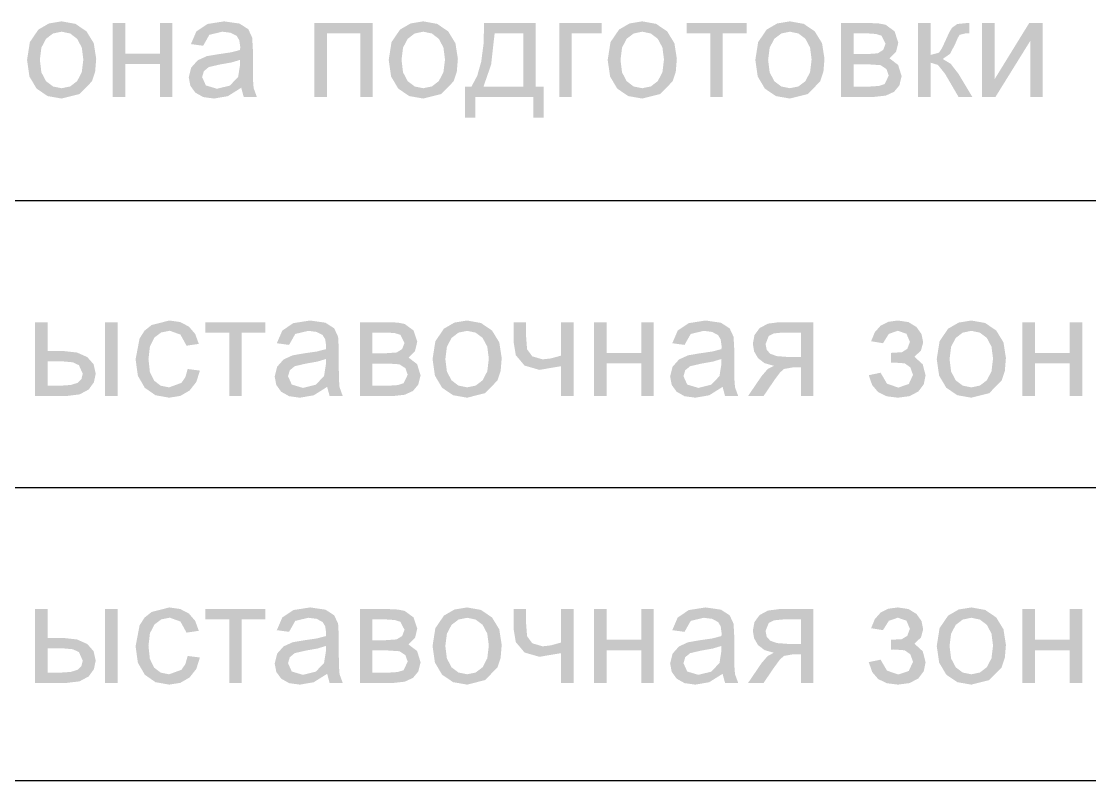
# Model space of a CAD drawing. Header units: millimetres. Extents: x 0 to 420, y 0 to 297.
# Drawn here: x 36.63 to 44.04, y 106.72 to 111.99 of the extents above; entities that cross this region are included whole.
import ezdxf

# ---------------------------------------------------------------- set-up
doc = ezdxf.new("R2010")
doc.units = ezdxf.units.MM
doc.layers.get('0').update_dxf_attribs({"linetype": 'CONTINUOUS'})

msp = doc.modelspace()

# ---------------------------------------------------------------- hatches: boundary and pattern name
at = {"true_color": 0x0000fb}
h = msp.add_hatch(color=0, dxfattribs=at)
h.paths.add_polyline_path([(36.668517, 111.719982), (36.688085, 111.843661), (36.747341, 111.930546), (36.820584, 111.97299), (36.908296, 111.987321), (37.004276, 111.969958), (37.080826, 111.917868), (37.131193, 111.83553), (37.148074, 111.727148), (37.140633, 111.638402), (37.118309, 111.571154), (37.032319, 111.48351), (36.908296, 111.452091), (36.811144, 111.469179), (36.734663, 111.520993), (36.685054, 111.604984)], flags=0)
h.paths.add_polyline_path([(36.757263, 111.719982), (36.768011, 111.63351), (36.800257, 111.572256), (36.848696, 111.535807), (36.908296, 111.523749), (36.967414, 111.535876), (37.015783, 111.572807), (37.048029, 111.63475), (37.058777, 111.722738), (37.048029, 111.805834), (37.015783, 111.866605), (36.967414, 111.90333), (36.908296, 111.915663), (36.848696, 111.90333), (36.800257, 111.866605), (36.768011, 111.805489)], flags=0)
for points in [[(37.262357, 111.975746), (37.349449, 111.975746), (37.349449, 111.762977), (37.589779, 111.762977), (37.589779, 111.975746), (37.676871, 111.975746), (37.676871, 111.463667), (37.589779, 111.463667), (37.589779, 111.690767), (37.349449, 111.690767), (37.349449, 111.463667), (37.262357, 111.463667)], [(38.661615, 111.975746), (39.065655, 111.975746), (39.065655, 111.463667), (38.979115, 111.463667), (38.979115, 111.904088), (38.748707, 111.904088), (38.748707, 111.463667), (38.661615, 111.463667)], [(40.358694, 111.975746), (40.653594, 111.975746), (40.653594, 111.904088), (40.445786, 111.904088), (40.445786, 111.463667), (40.358694, 111.463667)], [(41.241099, 111.975746), (41.657267, 111.975746), (41.657267, 111.904088), (41.492453, 111.904088), (41.492453, 111.463667), (41.406464, 111.463667), (41.406464, 111.904088), (41.241099, 111.904088)], [(42.84718, 111.975746), (42.934272, 111.975746), (42.934272, 111.754708), (42.992149, 111.770142), (43.012544, 111.801217), (43.041207, 111.863298), (43.063945, 111.913389), (43.082549, 111.943224), (43.118929, 111.969131), (43.186177, 111.975746), (43.203265, 111.975746), (43.203265, 111.904088), (43.179011, 111.904639), (43.135465, 111.894166), (43.122305, 111.873082), (43.104597, 111.831327), (43.068217, 111.761874), (43.017505, 111.726596), (43.07304, 111.69311), (43.127748, 111.622417), (43.222557, 111.463667), (43.127197, 111.463667), (43.034593, 111.622417), (42.984432, 111.685255), (42.934272, 111.700689), (42.934272, 111.463667), (42.84718, 111.463667)], [(43.28992, 111.975746), (43.377012, 111.975746), (43.377012, 111.585485), (43.617342, 111.975746), (43.711049, 111.975746), (43.711049, 111.463667), (43.624508, 111.463667), (43.624508, 111.851722), (43.383627, 111.463667), (43.28992, 111.463667)], [(37.782222, 109.576747), (37.867109, 109.565722), (37.842236, 109.48683), (37.795451, 109.427367), (37.731303, 109.39016), (37.65434, 109.377758), (37.559186, 109.394777), (37.485117, 109.446109), (37.437023, 109.529687), (37.421176, 109.643444), (37.448737, 109.788413), (37.483394, 109.842639), (37.532521, 109.881569), (37.654891, 109.912988), (37.730408, 109.902308), (37.791041, 109.870544), (37.834519, 109.819626), (37.859392, 109.750931), (37.774505, 109.738253), (37.732061, 109.815423), (37.658199, 109.841881), (37.598529, 109.829961), (37.551263, 109.794477), (37.520533, 109.733774), (37.510473, 109.6462), (37.520119, 109.556489), (37.549609, 109.495718), (37.595222, 109.460991), (37.653238, 109.449416), (37.738676, 109.480284), (37.766443, 109.52004)], [(37.905564, 109.901412), (38.321731, 109.901412), (38.321731, 109.829754), (38.156918, 109.829754), (38.156918, 109.389333), (38.070928, 109.389333), (38.070928, 109.829754), (37.905564, 109.829754)], [(40.041543, 109.901412), (40.128635, 109.901412), (40.128635, 109.804398), (40.135801, 109.713448), (40.17163, 109.66439), (40.243288, 109.643444), (40.299512, 109.649783), (40.370619, 109.669351), (40.370619, 109.901412), (40.457711, 109.901412), (40.457711, 109.389333), (40.370619, 109.389333), (40.370619, 109.596039), (40.221239, 109.570683), (40.118162, 109.600449), (40.057528, 109.672658), (40.041543, 109.767467)], [(40.600048, 109.901412), (40.68714, 109.901412), (40.68714, 109.688643), (40.92747, 109.688643), (40.92747, 109.901412), (41.014562, 109.901412), (41.014562, 109.389333), (40.92747, 109.389333), (40.92747, 109.616434), (40.68714, 109.616434), (40.68714, 109.389333), (40.600048, 109.389333)], [(42.65949, 109.620844), (42.65949, 109.688643), (42.734455, 109.693053), (42.771937, 109.716204), (42.790128, 109.764711), (42.766425, 109.820935), (42.706343, 109.841881), (42.643849, 109.820108), (42.603266, 109.75534), (42.521135, 109.769121), (42.547059, 109.832063), (42.586729, 109.877021), (42.640042, 109.903996), (42.706894, 109.912988), (42.779999, 109.901826), (42.835327, 109.868339), (42.870329, 109.819212), (42.882181, 109.761404), (42.866953, 109.704904), (42.821547, 109.661634), (42.879424, 109.608717), (42.898717, 109.532649), (42.886039, 109.470086), (42.848556, 109.420753), (42.788198, 109.388507), (42.707997, 109.377758), (42.629638, 109.387482), (42.569779, 109.416687), (42.528318, 109.465427), (42.505149, 109.533752), (42.586729, 109.550839), (42.631378, 109.474772), (42.70965, 109.447762), (42.782411, 109.472567), (42.811625, 109.535957), (42.793435, 109.587771), (42.754299, 109.615883), (42.679333, 109.621395)], [(43.57019, 109.901412), (43.657282, 109.901412), (43.657282, 109.688643), (43.897612, 109.688643), (43.897612, 109.901412), (43.984704, 109.901412), (43.984704, 109.389333), (43.897612, 109.389333), (43.897612, 109.616434), (43.657282, 109.616434), (43.657282, 109.389333), (43.57019, 109.389333)], [(37.782222, 107.58708), (37.867109, 107.576056), (37.842236, 107.497163), (37.795451, 107.437701), (37.731303, 107.400493), (37.65434, 107.388091), (37.559186, 107.40511), (37.485117, 107.456442), (37.437023, 107.54002), (37.421176, 107.653777), (37.448737, 107.798747), (37.483394, 107.852972), (37.532521, 107.891902), (37.654891, 107.923321), (37.730408, 107.912641), (37.791041, 107.880878), (37.834519, 107.829959), (37.859392, 107.761264), (37.774505, 107.748586), (37.732061, 107.825756), (37.658199, 107.852214), (37.598529, 107.840294), (37.551263, 107.80481), (37.520533, 107.744107), (37.510473, 107.656533), (37.520119, 107.566823), (37.549609, 107.506051), (37.595222, 107.471325), (37.653238, 107.459749), (37.738676, 107.490617), (37.766443, 107.530374)], [(37.905564, 107.911746), (38.321731, 107.911746), (38.321731, 107.840088), (38.156918, 107.840088), (38.156918, 107.399667), (38.070928, 107.399667), (38.070928, 107.840088), (37.905564, 107.840088)], [(40.041543, 107.911746), (40.128635, 107.911746), (40.128635, 107.814732), (40.135801, 107.723781), (40.17163, 107.674723), (40.243288, 107.653777), (40.299512, 107.660116), (40.370619, 107.679684), (40.370619, 107.911746), (40.457711, 107.911746), (40.457711, 107.399667), (40.370619, 107.399667), (40.370619, 107.606372), (40.221239, 107.581016), (40.118162, 107.610782), (40.057528, 107.682991), (40.041543, 107.7778)], [(40.600048, 107.911746), (40.68714, 107.911746), (40.68714, 107.698977), (40.92747, 107.698977), (40.92747, 107.911746), (41.014562, 107.911746), (41.014562, 107.399667), (40.92747, 107.399667), (40.92747, 107.626767), (40.68714, 107.626767), (40.68714, 107.399667), (40.600048, 107.399667)], [(42.65949, 107.631177), (42.65949, 107.698977), (42.734455, 107.703386), (42.771937, 107.726537), (42.790128, 107.775044), (42.766425, 107.831268), (42.706343, 107.852214), (42.643849, 107.830441), (42.603266, 107.765674), (42.521135, 107.779454), (42.547059, 107.842396), (42.586729, 107.887354), (42.640042, 107.914329), (42.706894, 107.923321), (42.779999, 107.912159), (42.835327, 107.878673), (42.870329, 107.829546), (42.882181, 107.771737), (42.866953, 107.715237), (42.821547, 107.671967), (42.879424, 107.61905), (42.898717, 107.542983), (42.886039, 107.48042), (42.848556, 107.431086), (42.788198, 107.39884), (42.707997, 107.388091), (42.629638, 107.397815), (42.569779, 107.427021), (42.528318, 107.47576), (42.505149, 107.544085), (42.586729, 107.561173), (42.631378, 107.485105), (42.70965, 107.458095), (42.782411, 107.4829), (42.811625, 107.54629), (42.793435, 107.598104), (42.754299, 107.626216), (42.679333, 107.631728)], [(43.57019, 107.911746), (43.657282, 107.911746), (43.657282, 107.698977), (43.897612, 107.698977), (43.897612, 107.911746), (43.984704, 107.911746), (43.984704, 107.399667), (43.897612, 107.399667), (43.897612, 107.626767), (43.657282, 107.626767), (43.657282, 107.399667), (43.57019, 107.399667)]]:
    msp.add_hatch(color=0, dxfattribs=at).paths.add_polyline_path(points, flags=0)
h = msp.add_hatch(color=0, dxfattribs=at)
h.paths.add_polyline_path([(38.153674, 111.527056), (38.060518, 111.468628), (37.964607, 111.452091), (37.889917, 111.462426), (37.835071, 111.493432), (37.801103, 111.540286), (37.789872, 111.598714), (37.806959, 111.667065), (37.851608, 111.717226), (37.914446, 111.745889), (37.991616, 111.759118), (38.082429, 111.772347), (38.145957, 111.788884), (38.146508, 111.811484), (38.140376, 111.856614), (38.122254, 111.886449), (38.0805, 111.908291), (38.023036, 111.915663), (37.932636, 111.894166), (37.889641, 111.818098), (37.804754, 111.829674), (37.842788, 111.917868), (37.919407, 111.969131), (38.035714, 111.987321), (38.142098, 111.971887), (38.202732, 111.932751), (38.229741, 111.874322), (38.234151, 111.793845), (38.234151, 111.678089), (38.23546, 111.579353), (38.239663, 111.524852), (38.261712, 111.463667), (38.170761, 111.463667)], flags=0)
h.paths.add_polyline_path([(38.145957, 111.720533), (38.086908, 111.702618), (38.004294, 111.688011), (37.928778, 111.670372), (37.894602, 111.64226), (37.882476, 111.600919), (37.908383, 111.543042), (37.985553, 111.519891), (38.07485, 111.541939), (38.132176, 111.602022), (38.145957, 111.689114)], flags=0)
h = msp.add_hatch(color=0, dxfattribs=at)
h.paths.add_polyline_path([(39.176277, 111.719982), (39.195845, 111.843661), (39.255101, 111.930546), (39.328344, 111.97299), (39.416056, 111.987321), (39.512036, 111.969958), (39.588586, 111.917868), (39.638954, 111.83553), (39.655835, 111.727148), (39.648393, 111.638402), (39.626069, 111.571154), (39.540079, 111.48351), (39.416056, 111.452091), (39.318904, 111.469179), (39.242423, 111.520993), (39.192814, 111.604984)], flags=0)
h.paths.add_polyline_path([(39.265023, 111.719982), (39.275772, 111.63351), (39.308018, 111.572256), (39.356456, 111.535807), (39.416056, 111.523749), (39.475174, 111.535876), (39.523543, 111.572807), (39.555789, 111.63475), (39.566538, 111.722738), (39.555789, 111.805834), (39.523543, 111.866605), (39.475174, 111.90333), (39.416056, 111.915663), (39.356456, 111.90333), (39.308018, 111.866605), (39.275772, 111.805489)], flags=0)
h = msp.add_hatch(color=0, dxfattribs=at)
h.paths.add_polyline_path([(39.837917, 111.975746), (40.195104, 111.975746), (40.195104, 111.535325), (40.250777, 111.535325), (40.250777, 111.318697), (40.179119, 111.318697), (40.179119, 111.463667), (39.776181, 111.463667), (39.776181, 111.318697), (39.704523, 111.318697), (39.704523, 111.535325), (39.750274, 111.535325), (39.789858, 111.609334), (39.81766, 111.707373), (39.833679, 111.829493)], flags=0)
h.paths.add_polyline_path([(39.910677, 111.904088), (39.886355, 111.687047), (39.833507, 111.535325), (40.108564, 111.535325), (40.108564, 111.904088)], flags=0)
h = msp.add_hatch(color=0, dxfattribs=at)
h.paths.add_polyline_path([(40.694664, 111.719982), (40.714232, 111.843661), (40.773487, 111.930546), (40.84673, 111.97299), (40.934442, 111.987321), (41.030423, 111.969958), (41.106973, 111.917868), (41.15734, 111.83553), (41.174221, 111.727148), (41.166779, 111.638402), (41.144455, 111.571154), (41.058466, 111.48351), (40.934442, 111.452091), (40.837291, 111.469179), (40.760809, 111.520993), (40.7112, 111.604984)], flags=0)
h.paths.add_polyline_path([(40.783409, 111.719982), (40.794158, 111.63351), (40.826404, 111.572256), (40.874842, 111.535807), (40.934442, 111.523749), (40.99356, 111.535876), (41.041929, 111.572807), (41.074175, 111.63475), (41.084924, 111.722738), (41.074175, 111.805834), (41.041929, 111.866605), (40.99356, 111.90333), (40.934442, 111.915663), (40.874842, 111.90333), (40.826404, 111.866605), (40.794158, 111.805489)], flags=0)
h = msp.add_hatch(color=0, dxfattribs=at)
h.paths.add_polyline_path([(41.718363, 111.719982), (41.737931, 111.843661), (41.797187, 111.930546), (41.870429, 111.97299), (41.958141, 111.987321), (42.054122, 111.969958), (42.130672, 111.917868), (42.181039, 111.83553), (42.19792, 111.727148), (42.190479, 111.638402), (42.168155, 111.571154), (42.082165, 111.48351), (41.958141, 111.452091), (41.86099, 111.469179), (41.784509, 111.520993), (41.734899, 111.604984)], flags=0)
h.paths.add_polyline_path([(41.807109, 111.719982), (41.817857, 111.63351), (41.850103, 111.572256), (41.898541, 111.535807), (41.958141, 111.523749), (42.017259, 111.535876), (42.065628, 111.572807), (42.097875, 111.63475), (42.108623, 111.722738), (42.097875, 111.805834), (42.065628, 111.866605), (42.017259, 111.90333), (41.958141, 111.915663), (41.898541, 111.90333), (41.850103, 111.866605), (41.817857, 111.805489)], flags=0)
h = msp.add_hatch(color=0, dxfattribs=at)
h.paths.add_polyline_path([(42.312203, 111.975746), (42.512294, 111.975746), (42.576442, 111.972576), (42.621986, 111.963619), (42.683722, 111.918419), (42.709629, 111.840147), (42.694195, 111.775655), (42.648995, 111.730455), (42.708527, 111.685255), (42.73278, 111.606983), (42.717139, 111.543455), (42.680415, 111.498944), (42.622537, 111.472417), (42.543162, 111.463667), (42.312203, 111.463667)], flags=0)
h.paths.add_polyline_path([(42.399295, 111.76022), (42.491899, 111.76022), (42.567416, 111.765733), (42.604898, 111.789435), (42.621435, 111.831878), (42.592771, 111.888102), (42.553842, 111.900022), (42.494655, 111.904088), (42.399295, 111.904088)], flags=0)
h.paths.add_polyline_path([(42.399295, 111.535325), (42.513396, 111.535325), (42.575477, 111.539528), (42.61482, 111.552412), (42.643483, 111.611392), (42.627498, 111.656592), (42.586157, 111.683602), (42.504026, 111.689114), (42.399295, 111.689114)], flags=0)
h = msp.add_hatch(color=0, dxfattribs=at)
h.paths.add_polyline_path([(37.209582, 109.901412), (37.296123, 109.901412), (37.296123, 109.389333), (37.209582, 109.389333)], flags=0)
h.paths.add_polyline_path([(36.723962, 109.901412), (36.810502, 109.901412), (36.810502, 109.701321), (36.920746, 109.701321), (37.01583, 109.69071), (37.08611, 109.659429), (37.129794, 109.609957), (37.144539, 109.544776), (37.132274, 109.4849), (37.096032, 109.434533), (37.03278, 109.400564), (36.940589, 109.389333), (36.723962, 109.389333)], flags=0)
h.paths.add_polyline_path([(36.810502, 109.460991), (36.902004, 109.460991), (36.972284, 109.465952), (37.019413, 109.480835), (37.045734, 109.506742), (37.054691, 109.544225), (37.028233, 109.603205), (36.986409, 109.623049), (36.91358, 109.629663), (36.810502, 109.629663)], flags=0)
h = msp.add_hatch(color=0, dxfattribs=at)
h.paths.add_polyline_path([(38.749386, 109.452723), (38.65623, 109.394294), (38.560319, 109.377758), (38.485629, 109.388093), (38.430783, 109.419099), (38.396814, 109.465952), (38.385583, 109.524381), (38.402671, 109.592732), (38.44732, 109.642892), (38.510158, 109.671556), (38.587328, 109.684785), (38.678141, 109.698014), (38.741669, 109.71455), (38.74222, 109.73715), (38.736087, 109.782281), (38.717966, 109.812115), (38.676212, 109.833957), (38.618748, 109.84133), (38.528348, 109.819832), (38.485353, 109.743765), (38.400466, 109.75534), (38.4385, 109.843535), (38.515119, 109.894798), (38.631425, 109.912988), (38.73781, 109.897554), (38.798444, 109.858418), (38.825453, 109.799989), (38.829863, 109.719511), (38.829863, 109.603756), (38.831172, 109.50502), (38.835375, 109.450518), (38.857424, 109.389333), (38.766473, 109.389333)], flags=0)
h.paths.add_polyline_path([(38.741669, 109.6462), (38.68262, 109.628285), (38.600006, 109.613678), (38.52449, 109.596039), (38.490314, 109.567927), (38.478188, 109.526586), (38.504095, 109.468708), (38.581265, 109.445557), (38.670562, 109.467606), (38.727888, 109.527688), (38.741669, 109.61478)], flags=0)
h = msp.add_hatch(color=0, dxfattribs=at)
h.paths.add_polyline_path([(38.976667, 109.901412), (39.176759, 109.901412), (39.240906, 109.898243), (39.28645, 109.889286), (39.348187, 109.844086), (39.374094, 109.765813), (39.35866, 109.701321), (39.31346, 109.656122), (39.372991, 109.610922), (39.397245, 109.532649), (39.381604, 109.469122), (39.344879, 109.424611), (39.287002, 109.398084), (39.207627, 109.389333), (38.976667, 109.389333)], flags=0)
h.paths.add_polyline_path([(39.063759, 109.685887), (39.156364, 109.685887), (39.23188, 109.691399), (39.269363, 109.715102), (39.285899, 109.757545), (39.257236, 109.813769), (39.218306, 109.825689), (39.15912, 109.829754), (39.063759, 109.829754)], flags=0)
h.paths.add_polyline_path([(39.063759, 109.460991), (39.177861, 109.460991), (39.239942, 109.465194), (39.279285, 109.478079), (39.307948, 109.537059), (39.291963, 109.582259), (39.250621, 109.609268), (39.16849, 109.61478), (39.063759, 109.61478)], flags=0)
h = msp.add_hatch(color=0, dxfattribs=at)
h.paths.add_polyline_path([(39.480225, 109.645648), (39.499793, 109.769327), (39.559049, 109.856213), (39.632291, 109.898656), (39.720004, 109.912988), (39.815984, 109.895625), (39.892534, 109.843535), (39.942901, 109.761197), (39.959782, 109.652814), (39.952341, 109.564069), (39.930017, 109.49682), (39.844027, 109.409177), (39.720004, 109.377758), (39.622852, 109.394845), (39.546371, 109.44666), (39.496761, 109.530651)], flags=0)
h.paths.add_polyline_path([(39.568971, 109.645648), (39.579719, 109.559177), (39.611965, 109.497923), (39.660403, 109.461474), (39.720004, 109.449416), (39.779121, 109.461543), (39.827491, 109.498474), (39.859737, 109.560417), (39.870485, 109.648405), (39.859737, 109.7315), (39.827491, 109.792272), (39.779121, 109.828996), (39.720004, 109.84133), (39.660403, 109.828996), (39.611965, 109.792272), (39.579719, 109.731156)], flags=0)
h = msp.add_hatch(color=0, dxfattribs=at)
h.paths.add_polyline_path([(41.491365, 109.452723), (41.39821, 109.394294), (41.302298, 109.377758), (41.227608, 109.388093), (41.172763, 109.419099), (41.138794, 109.465952), (41.127563, 109.524381), (41.144651, 109.592732), (41.189299, 109.642892), (41.252138, 109.671556), (41.329308, 109.684785), (41.42012, 109.698014), (41.483648, 109.71455), (41.484199, 109.73715), (41.478067, 109.782281), (41.459946, 109.812115), (41.418191, 109.833957), (41.360727, 109.84133), (41.270328, 109.819832), (41.227333, 109.743765), (41.142446, 109.75534), (41.18048, 109.843535), (41.257099, 109.894798), (41.373405, 109.912988), (41.479789, 109.897554), (41.540423, 109.858418), (41.567433, 109.799989), (41.571842, 109.719511), (41.571842, 109.603756), (41.573152, 109.50502), (41.577355, 109.450518), (41.599403, 109.389333), (41.508453, 109.389333)], flags=0)
h.paths.add_polyline_path([(41.483648, 109.6462), (41.424599, 109.628285), (41.341986, 109.613678), (41.266469, 109.596039), (41.232294, 109.567927), (41.220167, 109.526586), (41.246074, 109.468708), (41.323244, 109.445557), (41.412541, 109.467606), (41.469868, 109.527688), (41.483648, 109.61478)], flags=0)
h = msp.add_hatch(color=0, dxfattribs=at)
h.paths.add_polyline_path([(42.121585, 109.901412), (42.121585, 109.389333), (42.035044, 109.389333), (42.035044, 109.588873), (41.984884, 109.588873), (41.916533, 109.576747), (41.889179, 109.552011), (41.85149, 109.50123), (41.775422, 109.389333), (41.667935, 109.389333), (41.761642, 109.527137), (41.804361, 109.576609), (41.84708, 109.598795), (41.782243, 109.617054), (41.736837, 109.652263), (41.709827, 109.698841), (41.701008, 109.752033), (41.712652, 109.812253), (41.747861, 109.860071), (41.805188, 109.891077), (41.884011, 109.901412)], flags=0)
h.paths.add_polyline_path([(42.035044, 109.829754), (41.911572, 109.829754), (41.847562, 109.823622), (41.811251, 109.805501), (41.789202, 109.749277), (41.797471, 109.709452), (41.822275, 109.682029), (41.867888, 109.665906), (41.939133, 109.660531), (42.035044, 109.660531)], flags=0)
h = msp.add_hatch(color=0, dxfattribs=at)
h.paths.add_polyline_path([(42.97635, 109.645648), (42.995918, 109.769327), (43.055173, 109.856213), (43.128416, 109.898656), (43.216128, 109.912988), (43.312109, 109.895625), (43.388659, 109.843535), (43.439026, 109.761197), (43.455907, 109.652814), (43.448466, 109.564069), (43.426141, 109.49682), (43.340152, 109.409177), (43.216128, 109.377758), (43.118977, 109.394845), (43.042495, 109.44666), (42.992886, 109.530651)], flags=0)
h.paths.add_polyline_path([(43.065095, 109.645648), (43.075844, 109.559177), (43.10809, 109.497923), (43.156528, 109.461474), (43.216128, 109.449416), (43.275246, 109.461543), (43.323615, 109.498474), (43.355861, 109.560417), (43.36661, 109.648405), (43.355861, 109.7315), (43.323615, 109.792272), (43.275246, 109.828996), (43.216128, 109.84133), (43.156528, 109.828996), (43.10809, 109.792272), (43.075844, 109.731156)], flags=0)
h = msp.add_hatch(color=0, dxfattribs=at)
h.paths.add_polyline_path([(37.209582, 107.911746), (37.296123, 107.911746), (37.296123, 107.399667), (37.209582, 107.399667)], flags=0)
h.paths.add_polyline_path([(36.723962, 107.911746), (36.810502, 107.911746), (36.810502, 107.711655), (36.920746, 107.711655), (37.01583, 107.701044), (37.08611, 107.669762), (37.129794, 107.620291), (37.144539, 107.555109), (37.132274, 107.495234), (37.096032, 107.444866), (37.03278, 107.410898), (36.940589, 107.399667), (36.723962, 107.399667)], flags=0)
h.paths.add_polyline_path([(36.810502, 107.471325), (36.902004, 107.471325), (36.972284, 107.476286), (37.019413, 107.491168), (37.045734, 107.517076), (37.054691, 107.554558), (37.028233, 107.613538), (36.986409, 107.633382), (36.91358, 107.639997), (36.810502, 107.639997)], flags=0)
h = msp.add_hatch(color=0, dxfattribs=at)
h.paths.add_polyline_path([(38.749386, 107.463056), (38.65623, 107.404628), (38.560319, 107.388091), (38.485629, 107.398426), (38.430783, 107.429432), (38.396814, 107.476286), (38.385583, 107.534714), (38.402671, 107.603065), (38.44732, 107.653226), (38.510158, 107.681889), (38.587328, 107.695118), (38.678141, 107.708347), (38.741669, 107.724884), (38.74222, 107.747484), (38.736087, 107.792614), (38.717966, 107.822449), (38.676212, 107.844291), (38.618748, 107.851663), (38.528348, 107.830166), (38.485353, 107.754098), (38.400466, 107.765674), (38.4385, 107.853868), (38.515119, 107.905131), (38.631425, 107.923321), (38.73781, 107.907887), (38.798444, 107.868751), (38.825453, 107.810322), (38.829863, 107.729845), (38.829863, 107.614089), (38.831172, 107.515353), (38.835375, 107.460852), (38.857424, 107.399667), (38.766473, 107.399667)], flags=0)
h.paths.add_polyline_path([(38.741669, 107.656533), (38.68262, 107.638618), (38.600006, 107.624011), (38.52449, 107.606372), (38.490314, 107.57826), (38.478188, 107.536919), (38.504095, 107.479042), (38.581265, 107.455891), (38.670562, 107.477939), (38.727888, 107.538022), (38.741669, 107.625114)], flags=0)
h = msp.add_hatch(color=0, dxfattribs=at)
h.paths.add_polyline_path([(38.976667, 107.911746), (39.176759, 107.911746), (39.240906, 107.908576), (39.28645, 107.899619), (39.348187, 107.854419), (39.374094, 107.776147), (39.35866, 107.711655), (39.31346, 107.666455), (39.372991, 107.621255), (39.397245, 107.542983), (39.381604, 107.479455), (39.344879, 107.434944), (39.287002, 107.408417), (39.207627, 107.399667), (38.976667, 107.399667)], flags=0)
h.paths.add_polyline_path([(39.063759, 107.69622), (39.156364, 107.69622), (39.23188, 107.701733), (39.269363, 107.725435), (39.285899, 107.767878), (39.257236, 107.824102), (39.218306, 107.836022), (39.15912, 107.840088), (39.063759, 107.840088)], flags=0)
h.paths.add_polyline_path([(39.063759, 107.471325), (39.177861, 107.471325), (39.239942, 107.475528), (39.279285, 107.488412), (39.307948, 107.547392), (39.291963, 107.592592), (39.250621, 107.619602), (39.16849, 107.625114), (39.063759, 107.625114)], flags=0)
h = msp.add_hatch(color=0, dxfattribs=at)
h.paths.add_polyline_path([(39.480225, 107.655982), (39.499793, 107.779661), (39.559049, 107.866546), (39.632291, 107.90899), (39.720004, 107.923321), (39.815984, 107.905958), (39.892534, 107.853868), (39.942901, 107.77153), (39.959782, 107.663148), (39.952341, 107.574402), (39.930017, 107.507154), (39.844027, 107.41951), (39.720004, 107.388091), (39.622852, 107.405179), (39.546371, 107.456993), (39.496761, 107.540984)], flags=0)
h.paths.add_polyline_path([(39.568971, 107.655982), (39.579719, 107.56951), (39.611965, 107.508256), (39.660403, 107.471807), (39.720004, 107.459749), (39.779121, 107.471876), (39.827491, 107.508807), (39.859737, 107.57075), (39.870485, 107.658738), (39.859737, 107.741834), (39.827491, 107.802605), (39.779121, 107.83933), (39.720004, 107.851663), (39.660403, 107.83933), (39.611965, 107.802605), (39.579719, 107.741489)], flags=0)
h = msp.add_hatch(color=0, dxfattribs=at)
h.paths.add_polyline_path([(41.491365, 107.463056), (41.39821, 107.404628), (41.302298, 107.388091), (41.227608, 107.398426), (41.172763, 107.429432), (41.138794, 107.476286), (41.127563, 107.534714), (41.144651, 107.603065), (41.189299, 107.653226), (41.252138, 107.681889), (41.329308, 107.695118), (41.42012, 107.708347), (41.483648, 107.724884), (41.484199, 107.747484), (41.478067, 107.792614), (41.459946, 107.822449), (41.418191, 107.844291), (41.360727, 107.851663), (41.270328, 107.830166), (41.227333, 107.754098), (41.142446, 107.765674), (41.18048, 107.853868), (41.257099, 107.905131), (41.373405, 107.923321), (41.479789, 107.907887), (41.540423, 107.868751), (41.567433, 107.810322), (41.571842, 107.729845), (41.571842, 107.614089), (41.573152, 107.515353), (41.577355, 107.460852), (41.599403, 107.399667), (41.508453, 107.399667)], flags=0)
h.paths.add_polyline_path([(41.483648, 107.656533), (41.424599, 107.638618), (41.341986, 107.624011), (41.266469, 107.606372), (41.232294, 107.57826), (41.220167, 107.536919), (41.246074, 107.479042), (41.323244, 107.455891), (41.412541, 107.477939), (41.469868, 107.538022), (41.483648, 107.625114)], flags=0)
h = msp.add_hatch(color=0, dxfattribs=at)
h.paths.add_polyline_path([(42.121585, 107.911746), (42.121585, 107.399667), (42.035044, 107.399667), (42.035044, 107.599207), (41.984884, 107.599207), (41.916533, 107.58708), (41.889179, 107.562344), (41.85149, 107.511563), (41.775422, 107.399667), (41.667935, 107.399667), (41.761642, 107.53747), (41.804361, 107.586942), (41.84708, 107.609128), (41.782243, 107.627387), (41.736837, 107.662596), (41.709827, 107.709174), (41.701008, 107.762366), (41.712652, 107.822587), (41.747861, 107.870405), (41.805188, 107.90141), (41.884011, 107.911746)], flags=0)
h.paths.add_polyline_path([(42.035044, 107.840088), (41.911572, 107.840088), (41.847562, 107.833955), (41.811251, 107.815834), (41.789202, 107.75961), (41.797471, 107.719785), (41.822275, 107.692362), (41.867888, 107.676239), (41.939133, 107.670865), (42.035044, 107.670865)], flags=0)
h = msp.add_hatch(color=0, dxfattribs=at)
h.paths.add_polyline_path([(42.97635, 107.655982), (42.995918, 107.779661), (43.055173, 107.866546), (43.128416, 107.90899), (43.216128, 107.923321), (43.312109, 107.905958), (43.388659, 107.853868), (43.439026, 107.77153), (43.455907, 107.663148), (43.448466, 107.574402), (43.426141, 107.507154), (43.340152, 107.41951), (43.216128, 107.388091), (43.118977, 107.405179), (43.042495, 107.456993), (42.992886, 107.540984)], flags=0)
h.paths.add_polyline_path([(43.065095, 107.655982), (43.075844, 107.56951), (43.10809, 107.508256), (43.156528, 107.471807), (43.216128, 107.459749), (43.275246, 107.471876), (43.323615, 107.508807), (43.355861, 107.57075), (43.36661, 107.658738), (43.355861, 107.741834), (43.323615, 107.802605), (43.275246, 107.83933), (43.216128, 107.851663), (43.156528, 107.83933), (43.10809, 107.802605), (43.075844, 107.741489)], flags=0)

# ---------------------------------------------------------------- linework, layer by layer
at = {"color": 0, "true_color": 0x000007}
for points in [[(28.913667, 110.744), (77.681667, 110.744)], [(28.913667, 108.754333), (77.681667, 108.754333)], [(28.913667, 106.722333), (77.681667, 106.722333)]]:
    msp.add_lwpolyline(points, dxfattribs=at)

doc.saveas('drawing.dxf')
